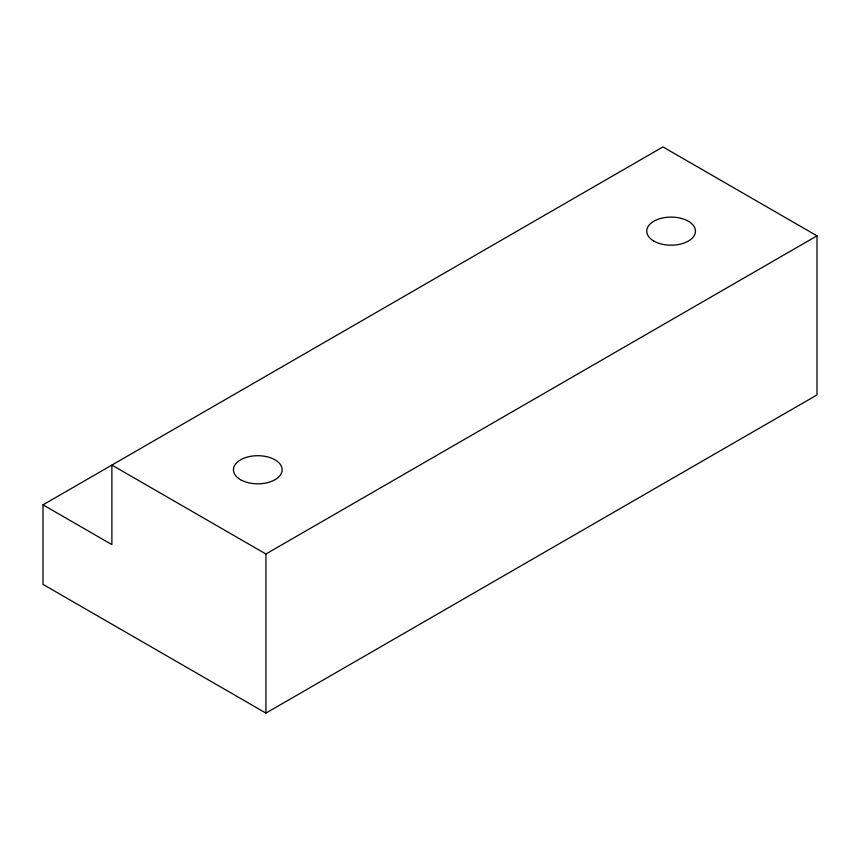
<?xml version="1.0" encoding="UTF-8"?>
<svg xmlns="http://www.w3.org/2000/svg" width="860" height="860" viewBox="0 0 860 860"><rect width="100%" height="100%" fill="white"/><g stroke="black" fill="none" stroke-linecap="round" stroke-linejoin="round"><path stroke-width="1.29" d="M43 504.841L662.963 146.909L817 235.844L817 394.923L265.923 713.091L43 584.391L43 504.841L111.886 544.616L111.886 465.077L265.923 554.001L817 235.844M265.923 554.001L265.923 713.091M653.88 241.09A24.36 14.061 0 0 0 694.622 234.78A24.36 14.061 0 0 0 664.791 217.569A24.36 14.061 0 0 0 653.88 241.09M240.564 479.708A24.36 14.061 0 0 0 281.317 473.409A24.36 14.061 0 0 0 251.485 456.187A24.36 14.061 0 0 0 240.564 479.708"/></g></svg>
